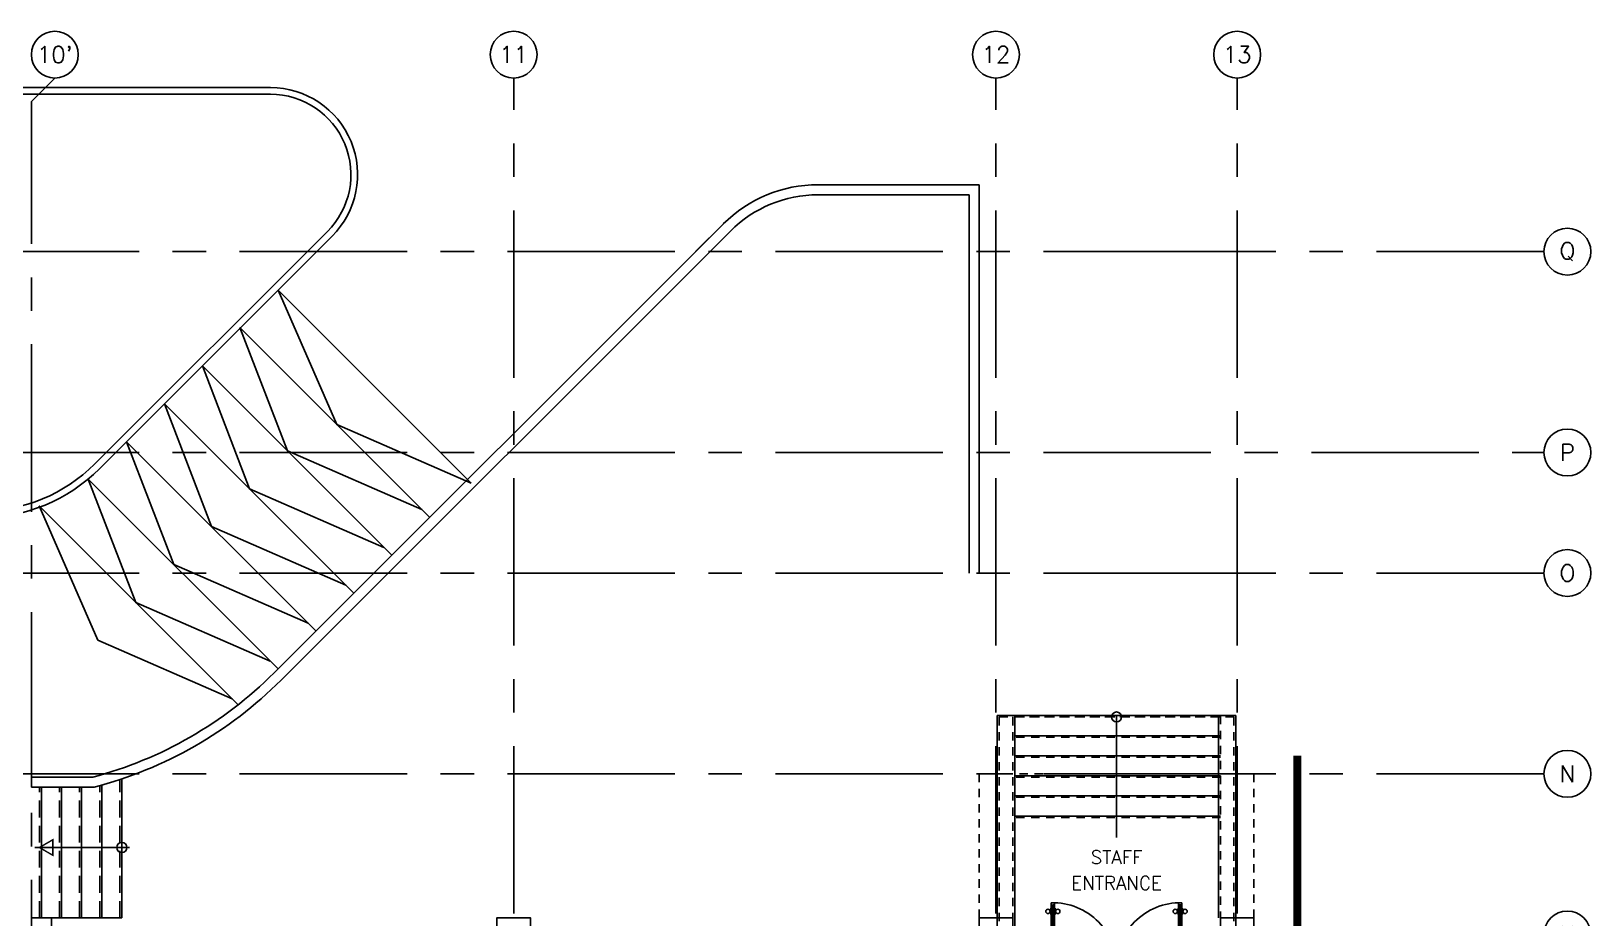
# Model space of a CAD drawing. Extents: x 417866230.2 to 417866327.8, y 43498045.5 to 43498135.4.
# Drawn here: x 417866283.83 to 417866307.12, y 43498122.17 to 43498135.42 of the extents above; entities that cross this region are included whole.
import ezdxf
from ezdxf.enums import TextEntityAlignment as Align

# ---------------------------------------------------------------- set-up
doc = ezdxf.new("R2010")
doc.units = 0
doc.header["$MEASUREMENT"] = 0
for name, pattern in [('CENTER2', [1.125, 0.75, -0.125, 0.125, -0.125]), ('CENTERX2', [4, 2.5, -0.5, 0.5, -0.5]), ('HIDDEN', [0.375, 0.25, -0.125]), ('HIDDEN2', [0.1875, 0.125, -0.0625])]:
    doc.linetypes.add(name, pattern=pattern)
for name, color, linetype in [('AX', 9, 'CONTINUOUS'), ('AX-CR', 7, 'CONTINUOUS'), ('AX-TXT', 2, 'CONTINUOUS'), ('AXES', 11, 'CENTERX2'), ('CANOPY-LN', 9, 'CONTINUOUS'), ('COL', 9, 'CONTINUOUS'), ('CURB', 9, 'CONTINUOUS'), ('DOOR', 9, 'CONTINUOUS'), ('ELEV', 2, 'CONTINUOUS'), ('HAT', 12, 'CONTINUOUS'), ('RM-NAME', 9, 'CONTINUOUS'), ('SLOPE', 9, 'CONTINUOUS'), ('Step', 9, 'CONTINUOUS'), ('STR', 9, 'CONTINUOUS'), ('WALL', 4, 'CONTINUOUS')]:
    doc.layers.add(name, color=color, linetype=linetype)
doc.styles.add('ROMANS', font='ROMANS.shx', dxfattribs={"width": 0.6})

# ---------------------------------------------------------------- blocks, each defined once
blk = doc.blocks.new('A$C010A25D0')
at = {"layer": 'DOOR', "color": 0, "linetype": 'ByBlock'}
for p, q in [((0, 2031), (0, 1981)), ((0, 1981), (0, 2031)), ((50, 2031), (0, 2031)), ((50, 1981), (0, 1981)), ((30, 2014), (30, 1998)), ((50, 2014), (30, 2014)), ((50, 1998), (30, 1998)), ((50, 2031), (50, 2014)), ((50, 1998), (50, 1981)), ((83, 2031), (83, 2038)), ((173, 2038), (83, 2038)), ((83, 1981), (83, 1974)), ((173, 1974), (83, 1974)), ((95, 2038), (95, 2047)), ((95, 2047), (160, 2047)), ((95, 2038), (160, 2038)), ((95, 1974), (95, 1965)), ((95, 1974), (160, 1974)), ((95, 1965), (160, 1965)), ((160, 2038), (160, 2047)), ((160, 1974), (160, 1965)), ((173, 2031), (173, 2038)), ((173, 1981), (173, 1974)), ((950, 2014), (950, 2031)), ((950, 2031), (1000, 2031)), ((970, 2014), (950, 2014)), ((950, 1981), (950, 1998)), ((950, 1998), (970, 1998)), ((1000, 1981), (950, 1981)), ((970, 1998), (970, 2014)), ((1000, 2056), (1000, 2031)), ((1000, 2056), (1150, 2056)), ((1000, 1981), (1000, 2031)), ((1000, 2031), (1050, 2031)), ((1050, 2031), (1050, 2006)), ((1050, 2006), (1150, 2006)), ((1150, 2006), (1150, 2056)), ((50, 131), (0, 131)), ((0, 131), (0, 81)), ((0, 81), (0, 131)), ((50, 81), (0, 81)), ((50, 114), (30, 114)), ((30, 98), (30, 114)), ((50, 98), (30, 98)), ((50, 114), (50, 131)), ((50, 81), (50, 98)), ((173, 138), (83, 138)), ((83, 131), (83, 138)), ((83, 81), (83, 74)), ((173, 74), (83, 74)), ((95, 147), (160, 147)), ((95, 138), (95, 147)), ((95, 138), (160, 138)), ((95, 74), (160, 74)), ((95, 74), (95, 65)), ((95, 65), (160, 65)), ((160, 138), (160, 147)), ((160, 74), (160, 65)), ((173, 131), (173, 138)), ((173, 81), (173, 74)), ((1000, 131), (950, 131)), ((950, 131), (950, 114)), ((950, 114), (970, 114)), ((970, 98), (950, 98)), ((950, 98), (950, 81)), ((950, 81), (1000, 81)), ((970, 114), (970, 98)), ((1000, 131), (1000, 81)), ((1000, 56), (1000, 81)), ((1000, 81), (1050, 81)), ((1000, 56), (1150, 56)), ((1050, 81), (1050, 106)), ((1050, 106), (1150, 106)), ((1150, 106), (1150, 56))]:
    blk.add_line(p, q, dxfattribs=at)
at = {"layer": 'DOOR', "linetype": 'ByBlock'}
for p, q in [((950, 2031), (50, 2031)), ((950, 2014), (50, 2014)), ((950, 1998), (50, 1998)), ((50, 1981), (950, 1981)), ((50, 131), (950, 131)), ((950, 114), (50, 114)), ((950, 98), (50, 98)), ((950, 81), (50, 81)), ((1150, 56), (1000, 56))]:
    blk.add_line(p, q, dxfattribs=at)
at = {"layer": 'DOOR', "color": 9, "linetype": 'ByBlock'}
for p, q in [((1150, 2006), (1037, 2056)), ((1150, 2006), (1050, 2019)), ((1150, 2006), (1110, 2056)), ((1150, 106), (1037, 56)), ((1150, 106), (1050, 93)), ((1150, 106), (1110, 56))]:
    blk.add_line(p, q, dxfattribs=at)
at = {"layer": 'DOOR', "color": 0, "linetype": 'ByBlock'}
for centre in [(128, 2079), (128, 1932), (128, 179), (128, 32)]:
    blk.add_circle(centre, 32.4, dxfattribs=at)
at = {"layer": 'DOOR', "linetype": 'HIDDEN', "ltscale": 0.5}
for centre, start, end in [((951, 2006), 178.494, 272.9568), ((951, 106), 87.0432, 181.506)]:
    blk.add_arc(centre, 951, start, end, dxfattribs=at)
at = {"layer": 'DOOR', "color": 9, "linetype": 'ByBlock'}
for centre, radius, start, end in [((1150, 2006), 154, 161.1053, 166.2858), ((1150, 2006), 134, 158.1598, 169.28), ((1150, 2006), 114, 154.0838, 167.3774), ((1150, 2006), 94.4, 148.0182, 180), ((1150, 2006), 74.4, 137.7764, 180), ((1150, 2006), 54.4, 113.2074, 180), ((1150, 2006), 34.4, 90, 180), ((1150, 2006), 14.4, 90, 180), ((1150, 106), 154, 193.7142, 198.8947), ((1150, 106), 134, 190.72, 201.8402), ((1150, 106), 114, 192.6226, 205.9162), ((1150, 106), 94.4, 180, 211.9818), ((1150, 106), 74.4, 180, 222.2236), ((1150, 106), 54.4, 180, 246.7926), ((1150, 106), 34.4, 180, 270), ((1150, 106), 14.4, 180, 270)]:
    blk.add_arc(centre, radius, start, end, dxfattribs=at)
at = {"layer": 'WALL'}
blk.add_line((1000, 56), (1150, 56), dxfattribs=at)
blk = doc.blocks.new('AXU')
at = {"layer": 'AX-CR'}
blk.add_circle((0, 350), 350, dxfattribs=at)
at = {"layer": 'AX-TXT', "style": 'ROMANS'}
blk.add_attdef('AX', text='', height=250, dxfattribs=at).set_placement((0, 350), align=Align.MIDDLE)
blk = doc.blocks.new('AXL')
at = {"layer": 'AX-CR'}
blk.add_circle((-350, 0), 350, dxfattribs=at)
at = {"layer": 'AX-TXT', "style": 'ROMANS'}
blk.add_attdef('AX', text='', height=250, dxfattribs=at).set_placement((-350, 0), align=Align.MIDDLE)

msp = doc.modelspace()

# ---------------------------------------------------------------- hatches: boundary and pattern name
at = {"layer": 'HAT'}
h = msp.add_hatch(dxfattribs=at)
h.set_pattern_fill('ANSI31', color=256, scale=300, style=0)
h.set_pattern_definition([(45, (0, 0), (-26.5165042945, 26.5165042945), [])])
h.paths.add_polyline_path([(417866284.137, 43498122.172), (417866283.837, 43498122.172), (417866283.837, 43498121.922), (417866284.137, 43498121.922)])
h.paths.add_polyline_path([(417866284.137, 43498121.922), (417866283.837, 43498121.922), (417866283.837, 43498121.672), (417866284.137, 43498121.672)])

# ---------------------------------------------------------------- linework, layer by layer
at = {"layer": 'AXES'}
for p, q in [((417866283.837, 43498134.365), (417866284.187, 43498134.715)), ((417866291.037, 43498046.238), (417866291.037, 43498134.715)), ((417866298.237, 43498046.238), (417866298.237, 43498134.715)), ((417866301.837, 43498046.238), (417866301.837, 43498134.715)), ((417866283.837, 43498056.238), (417866283.837, 43498134.365)), ((417866230.945, 43498132.122), (417866300.037, 43498132.122)), ((417866306.417, 43498132.122), (417866300.037, 43498132.122)), ((417866230.945, 43498129.122), (417866306.417, 43498129.122)), ((417866230.945, 43498127.322), (417866300.037, 43498127.322)), ((417866306.417, 43498127.322), (417866300.037, 43498127.322)), ((417866230.945, 43498124.322), (417866300.037, 43498124.322)), ((417866306.417, 43498124.322), (417866300.037, 43498124.322))]:
    msp.add_line(p, q, dxfattribs=at)
at = {"layer": 'CANOPY-LN', "linetype": 'HIDDEN2'}
for p, q in [((417866297.987, 43498124.322), (417866297.987, 43498122.172)), ((417866302.087, 43498124.322), (417866297.987, 43498124.322)), ((417866302.087, 43498124.322), (417866302.087, 43498122.172))]:
    msp.add_line(p, q, dxfattribs=at)
at = {"layer": 'COL'}
for p, q in [((417866283.837, 43498122.172), (417866284.137, 43498122.172)), ((417866283.837, 43498121.672), (417866283.837, 43498122.172)), ((417866284.137, 43498122.172), (417866284.137, 43498121.672))]:
    msp.add_line(p, q, dxfattribs=at)
for points in [[(417866290.787, 43498121.672), (417866290.787, 43498122.172), (417866291.287, 43498122.172), (417866291.287, 43498121.672)], [(417866297.987, 43498121.672), (417866297.987, 43498122.172), (417866298.487, 43498122.172), (417866298.487, 43498121.672)], [(417866301.587, 43498121.672), (417866301.587, 43498122.172), (417866302.087, 43498122.172), (417866302.087, 43498121.672)]]:
    msp.add_lwpolyline(points, close=True, dxfattribs=at)
at = {"layer": 'CURB'}
for p, q in [((417866270.625, 43498134.572), (417866287.408, 43498134.572)), ((417866270.625, 43498134.472), (417866287.408, 43498134.472)), ((417866295.581, 43498133.122), (417866296.544, 43498133.122)), ((417866297.987, 43498133.122), (417866295.581, 43498133.122)), ((417866295.581, 43498132.972), (417866296.544, 43498132.972)), ((417866297.837, 43498132.972), (417866295.581, 43498132.972)), ((417866297.837, 43498127.322), (417866297.837, 43498132.972)), ((417866297.987, 43498127.322), (417866297.987, 43498133.122)), ((417866287.46, 43498125.829), (417866294.167, 43498132.536)), ((417866293.753, 43498132.122), (417866294.167, 43498132.536)), ((417866284.782, 43498128.95), (417866288.286, 43498132.453)), ((417866284.853, 43498128.879), (417866288.358, 43498132.384)), ((417866287.566, 43498125.723), (417866294.273, 43498132.43))]:
    msp.add_line(p, q, dxfattribs=at)
for centre, radius, start, end in [((417866287.408, 43498133.272), 1.3, 315, 90), ((417866287.408, 43498133.272), 1.2, 315, 90), ((417866295.581, 43498131.122), 2, 90, 135), ((417866295.581, 43498131.122), 1.85, 90, 135), ((417866283.085, 43498130.647), 2.4, 270, 315), ((417866283.085, 43498130.647), 2.5, 270, 315), ((417866283.217, 43498130.072), 6, 284.8351, 315), ((417866283.217, 43498130.072), 6.15, 284.6521, 315)]:
    msp.add_arc(centre, radius, start, end, dxfattribs=at)
at = {"layer": 'ELEV', "linetype": 'CENTER2', "const_width": 0.12}
msp.add_lwpolyline([(417866302.737, 43498057.587), (417866302.737, 43498124.596)], dxfattribs=at)
at = {"layer": 'SLOPE'}
for p, q in [((417866287.521, 43498131.547), (417866290.402, 43498128.666)), ((417866287.521, 43498131.547), (417866288.396, 43498129.541)), ((417866286.949, 43498130.987), (417866289.784, 43498128.153)), ((417866286.949, 43498130.987), (417866287.659, 43498129.146)), ((417866286.39, 43498130.416), (417866289.218, 43498127.587)), ((417866286.39, 43498130.416), (417866287.094, 43498128.58)), ((417866285.824, 43498129.85), (417866286.528, 43498128.015)), ((417866285.824, 43498129.85), (417866288.652, 43498127.022)), ((417866290.402, 43498128.666), (417866288.396, 43498129.541)), ((417866285.258, 43498129.284), (417866285.962, 43498127.449)), ((417866285.258, 43498129.284), (417866288.087, 43498126.456)), ((417866289.666, 43498128.271), (417866287.659, 43498129.146)), ((417866284.685, 43498128.726), (417866285.397, 43498126.883)), ((417866284.685, 43498128.726), (417866287.521, 43498125.89)), ((417866289.1, 43498127.705), (417866287.094, 43498128.58)), ((417866283.956, 43498128.324), (417866286.925, 43498125.355)), ((417866283.956, 43498128.324), (417866284.831, 43498126.317)), ((417866288.534, 43498127.14), (417866286.528, 43498128.015)), ((417866287.969, 43498126.574), (417866285.962, 43498127.449)), ((417866287.403, 43498126.008), (417866285.397, 43498126.883)), ((417866286.837, 43498125.442), (417866284.831, 43498126.317))]:
    msp.add_line(p, q, dxfattribs=at)
at = {"layer": 'Step'}
for p, q in [((417866283.837, 43498124.272), (417866284.754, 43498124.272)), ((417866283.837, 43498124.122), (417866283.837, 43498124.272)), ((417866283.837, 43498124.122), (417866284.773, 43498124.122)), ((417866283.987, 43498122.172), (417866283.987, 43498124.122)), ((417866284.287, 43498122.172), (417866284.287, 43498124.122)), ((417866284.587, 43498122.172), (417866284.587, 43498124.122)), ((417866284.887, 43498122.172), (417866284.887, 43498124.153)), ((417866285.187, 43498122.172), (417866285.187, 43498124.246)), ((417866283.987, 43498122.172), (417866285.187, 43498122.172))]:
    msp.add_line(p, q, dxfattribs=at)
at = {"layer": 'Step', "linetype": 'HIDDEN'}
for p, q in [((417866283.957, 43498122.172), (417866283.957, 43498124.122)), ((417866284.257, 43498122.172), (417866284.257, 43498124.122)), ((417866284.557, 43498122.172), (417866284.557, 43498124.122)), ((417866284.857, 43498122.172), (417866284.857, 43498124.145)), ((417866285.157, 43498122.172), (417866285.157, 43498124.236))]:
    msp.add_line(p, q, dxfattribs=at)
at = {"layer": 'STR'}
for p, q in [((417866298.257, 43498125.192), (417866298.257, 43498121.972)), ((417866301.817, 43498125.192), (417866298.257, 43498125.192)), ((417866298.517, 43498125.192), (417866298.517, 43498121.972)), ((417866301.587, 43498125.192), (417866298.517, 43498125.192)), ((417866300.037, 43498125.192), (417866300.037, 43498123.372)), ((417866301.557, 43498125.192), (417866301.557, 43498122.172)), ((417866301.817, 43498125.192), (417866301.817, 43498121.972)), ((417866301.587, 43498124.892), (417866298.517, 43498124.892)), ((417866301.587, 43498124.892), (417866298.517, 43498124.892)), ((417866301.587, 43498124.592), (417866298.517, 43498124.592)), ((417866301.587, 43498124.592), (417866298.517, 43498124.592)), ((417866301.587, 43498124.292), (417866298.517, 43498124.292)), ((417866301.587, 43498124.292), (417866298.517, 43498124.292)), ((417866301.587, 43498123.992), (417866298.517, 43498123.992)), ((417866301.587, 43498123.992), (417866298.517, 43498123.992)), ((417866301.587, 43498123.692), (417866298.517, 43498123.692)), ((417866301.587, 43498123.692), (417866298.517, 43498123.692)), ((417866285.303, 43498123.222), (417866283.887, 43498123.222))]:
    msp.add_line(p, q, dxfattribs=at)
at = {"layer": 'STR', "linetype": 'HIDDEN2'}
for p, q in [((417866298.287, 43498125.172), (417866298.287, 43498121.972)), ((417866301.787, 43498125.172), (417866298.287, 43498125.172)), ((417866298.487, 43498125.172), (417866298.487, 43498122.172)), ((417866301.587, 43498125.172), (417866298.487, 43498125.172)), ((417866301.587, 43498125.192), (417866301.587, 43498122.172)), ((417866301.787, 43498125.172), (417866301.787, 43498121.972)), ((417866301.587, 43498124.872), (417866298.487, 43498124.872)), ((417866301.587, 43498124.872), (417866298.487, 43498124.872)), ((417866301.587, 43498124.572), (417866298.487, 43498124.572)), ((417866301.587, 43498124.572), (417866298.487, 43498124.572)), ((417866297.987, 43498124.322), (417866297.987, 43498122.172)), ((417866301.587, 43498124.272), (417866298.487, 43498124.272)), ((417866301.587, 43498124.272), (417866298.487, 43498124.272)), ((417866302.087, 43498124.322), (417866302.087, 43498122.172)), ((417866301.587, 43498123.972), (417866298.487, 43498123.972)), ((417866301.587, 43498123.972), (417866298.487, 43498123.972)), ((417866301.587, 43498123.672), (417866298.487, 43498123.672)), ((417866301.587, 43498123.672), (417866298.487, 43498123.672))]:
    msp.add_line(p, q, dxfattribs=at)
at = {"layer": 'STR', "const_width": 0.0215}
for points in [[(417866284.157, 43498123.338), (417866284.157, 43498123.107), (417866283.957, 43498123.222)], [(417866284.157, 43498123.338), (417866284.157, 43498123.107), (417866283.957, 43498123.222)], [(417866284.157, 43498123.338), (417866284.157, 43498123.107), (417866283.957, 43498123.222)], [(417866284.157, 43498123.338), (417866284.157, 43498123.107), (417866283.957, 43498123.222)], [(417866300.152, 43498123.372), (417866299.921, 43498123.372), (417866300.037, 43498123.172)], [(417866300.152, 43498123.372), (417866299.921, 43498123.372), (417866300.037, 43498123.172)], [(417866300.152, 43498123.372), (417866299.921, 43498123.372), (417866300.037, 43498123.172)], [(417866300.152, 43498123.372), (417866299.921, 43498123.372), (417866300.037, 43498123.172)]]:
    msp.add_lwpolyline(points, close=True, dxfattribs=at)
at = {"layer": 'STR'}
for centre in [(417866300.037, 43498125.172), (417866300.037, 43498125.172), (417866285.187, 43498123.222), (417866285.187, 43498123.222)]:
    msp.add_circle(centre, 0.075, dxfattribs=at)

# ---------------------------------------------------------------- block references
at = {"layer": 'AX', "xscale": 0.001000000047497451, "yscale": 0.0009999999892897904, "zscale": 0.001}
for name, p, values in [('AXU', (417866284.187, 43498134.715), {'AX': "10'"}), ('AXU', (417866291.037, 43498134.715), {'AX': '11'}), ('AXU', (417866298.237, 43498134.715), {'AX': '12'}), ('AXU', (417866298.237, 43498134.715), {'AX': '12'}), ('AXU', (417866301.837, 43498134.715), {'AX': '13'}), ('AXU', (417866301.837, 43498134.715), {'AX': '13'}), ('AXL', (417866307.117, 43498132.122), {'AX': 'Q'}), ('AXL', (417866307.117, 43498129.122), {'AX': 'P'}), ('AXL', (417866307.117, 43498127.322), {'AX': 'O'}), ('AXL', (417866307.117, 43498124.322), {'AX': 'N'}), ('AXL', (417866307.117, 43498121.922), {'AX': 'M'})]:
    msp.add_blockref(name, p, dxfattribs=at).add_auto_attribs(values)
at = {"layer": 'AXES', "xscale": 0.001000000047497451, "yscale": 0.0009999999892897904, "zscale": 0.001}
for p, values in [((417866298.237, 43498134.715), {'AX': '12'}), ((417866298.237, 43498134.715), {'AX': '12'}), ((417866301.837, 43498134.715), {'AX': '13'}), ((417866301.837, 43498134.715), {'AX': '13'})]:
    msp.add_blockref('AXU', p, dxfattribs=at).add_auto_attribs(values)
at = {"layer": 'DOOR', "xscale": 0.0009999999892897904, "yscale": 0.0009999999892897904, "zscale": 0.001, "rotation": 270}
msp.add_blockref('A$C010A25D0', (417866298.981, 43498122.397), dxfattribs=at)

# ---------------------------------------------------------------- texts
at = {"layer": 'RM-NAME', "style": 'ROMANS'}
for s, p in [('STAFF', (417866300.037, 43498123.078)), ('ENTRANCE', (417866300.037, 43498122.692))]:
    msp.add_text(s, height=0.2, dxfattribs=at).set_placement(p, align=Align.MIDDLE)

doc.saveas('drawing.dxf')
